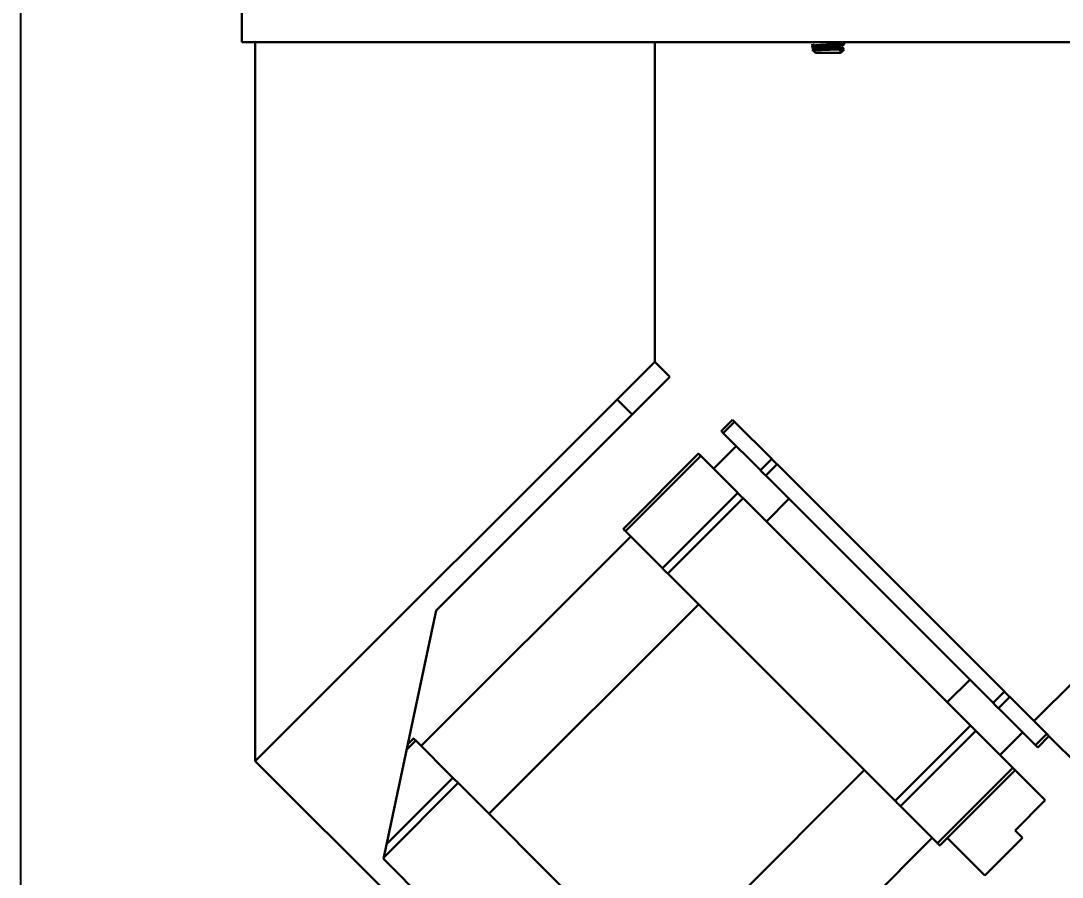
# Model space of a CAD drawing. Header units: millimetres. Extents: x 786 to 1380, y -734 to -314.
# Drawn here: x 1145.92 to 1194.76, y -450.9 to -410.72 of the extents above; entities that cross this region are included whole.
import ezdxf

# ---------------------------------------------------------------- set-up
doc = ezdxf.new("R2010")
doc.units = ezdxf.units.MM
doc.header["$PDSIZE"] = -1
doc.layers.add('粗实线层', color=7, linetype='Continuous', lineweight=15)
doc.dimstyles.new('ISO-25', dxfattribs={"dimtxt": 2.5, "dimasz": 2.5, "dimexe": 1.25, "dimexo": 0.625, "dimtad": 1, "dimtxsty": 'Standard', "dimcen": 2.5, "dimadec": 0, "dimazin": 0, "dimtfac": 1, "dimtmove": 0, "dimatfit": 3, "dimfxl": 1, "dimarcsym": 0})

# ---------------------------------------------------------------- blocks, each defined once
blk = doc.blocks.new('*D130')
at = {"color": 0, "lineweight": -2, "transparency": 16777216}
for p, q in [((1145.915, -458.612), (1145.915, -342.532)), ((1246.277, -506.307), (1246.277, -342.532)), ((1149.995, -344.532), (1242.197, -344.532))]:
    blk.add_line(p, q, dxfattribs=at)
at = {"color": 0, "transparency": 16777216}
for points in [[(1149.995, -343.852), (1149.995, -345.212), (1145.915, -344.532)], [(1242.197, -343.852), (1242.197, -345.212), (1246.277, -344.532)]]:
    blk.add_solid(points, dxfattribs=at)
at = {"layer": 'Defpoints', "color": 0, "transparency": 16777216}
for p in [(1246.277, -344.532), (1145.915, -458.612), (1246.277, -506.307)]:
    blk.add_point(p, dxfattribs=at)
at = {"color": 0, "transparency": 16777216, "insert": (1196.096, -340.966), "char_height": 3.5, "attachment_point": 5}
blk.add_mtext('200,72', dxfattribs=at)

msp = doc.modelspace()

# ---------------------------------------------------------------- linework, layer by layer
at = {"layer": '粗实线层', "color": 7, "linetype": 'Continuous', "lineweight": 30}
for p, q in [((1156.2843, -409.7159), (1156.2843, -411.7159)), ((1156.2843, -411.7159), (1156.9151, -411.7159)), ((1156.9151, -445.4542), (1156.9151, -411.7159)), ((1156.9151, -411.7159), (1158.8579, -411.7159)), ((1158.8579, -411.7159), (1209.5071, -411.7159)), ((1175.6535, -411.7159), (1175.6535, -426.7159)), ((1184.5343, -411.7393), (1184.5343, -411.7159)), ((1184.5343, -411.8227), (1184.5343, -411.7676)), ((1183.0343, -411.8091), (1183.0343, -411.8643)), ((1183.0343, -411.8926), (1183.0343, -411.9478)), ((1183.0343, -412.0659), (1183.0823, -412.1139)), ((1183.1228, -412.0659), (1183.0343, -412.0659)), ((1183.0622, -412.049), (1183.0507, -412.056)), ((1183.084, -412.1156), (1183.1843, -412.2159)), ((1184.0265, -412.2159), (1183.1843, -412.2159)), ((1184.3843, -412.2159), (1184.0265, -412.2159)), ((1184.0372, -412.0659), (1184.5343, -412.0659)), ((1184.3843, -412.2159), (1184.4263, -412.1739)), ((1184.4263, -412.1739), (1184.4607, -412.1395)), ((1184.5106, -412.0897), (1184.5343, -412.0659)), ((1175.6535, -426.7159), (1156.9151, -445.4542)), ((1175.6535, -426.7159), (1176.3606, -427.423)), ((1176.3606, -427.423), (1174.5928, -429.1908)), ((1174.5928, -429.1908), (1173.8857, -428.4837)), ((1174.5928, -429.1908), (1165.4004, -438.3832)), ((1179.2951, -429.4383), (1178.7647, -429.9686)), ((1179.3986, -429.5418), (1178.8683, -430.0722)), ((1179.3986, -429.5418), (1181.1361, -431.2793)), ((1178.8683, -430.0722), (1180.6057, -431.8096)), ((1179.4719, -430.6757), (1178.4112, -431.7364)), ((1174.1686, -434.5648), (1177.7041, -431.0293)), ((1177.8076, -431.1328), (1174.2721, -434.6684)), ((1179.5451, -432.8703), (1177.8076, -431.1328)), ((1181.1361, -431.2793), (1180.6057, -431.8096)), ((1181.3861, -431.5293), (1180.8557, -432.0596)), ((1181.3861, -431.5293), (1192.0533, -442.1965)), ((1180.8557, -432.0596), (1191.523, -442.7269)), ((1176.0095, -436.4058), (1179.5451, -432.8703)), ((1179.7951, -433.1203), (1176.2595, -436.6558)), ((1190.4623, -443.7875), (1179.7951, -433.1203)), ((1180.8861, -434.2112), (1181.9467, -433.1506)), ((1176.0095, -436.4058), (1174.2721, -434.6684)), ((1164.6933, -444.7471), (1174.5221, -434.9183)), ((1186.9268, -447.323), (1176.2595, -436.6558)), ((1167.8753, -447.9291), (1177.7041, -438.1003)), ((1165.4004, -438.3832), (1162.9255, -450.0504)), ((1190.432, -441.6359), (1189.3713, -442.6965)), ((1195.3818, -441.6359), (1193.4372, -443.5804)), ((1192.0533, -442.1965), (1191.523, -442.7269)), ((1192.3033, -442.4465), (1191.773, -442.9769)), ((1192.3033, -442.4465), (1194.0408, -444.184)), ((1191.773, -442.9769), (1193.5104, -444.7143)), ((1186.9268, -447.323), (1190.4623, -443.7875)), ((1164.0678, -444.6655), (1164.3398, -444.3936)), ((1166.1808, -446.2346), (1164.4433, -444.4971)), ((1190.7123, -444.0375), (1187.1768, -447.573)), ((1192.4498, -445.775), (1190.7123, -444.0375)), ((1191.8462, -445.1714), (1192.9069, -444.1107)), ((1194.0408, -444.184), (1193.5104, -444.7143)), ((1194.1443, -444.2875), (1193.614, -444.8178)), ((1195.5585, -445.7017), (1194.1443, -444.2875)), ((1193.5104, -444.7143), (1193.614, -444.8178)), ((1156.9151, -445.4542), (1173.1786, -461.7177)), ((1175.6535, -455.7073), (1185.4823, -445.8785)), ((1188.9142, -449.3105), (1192.4498, -445.775)), ((1192.5533, -445.8785), (1189.0178, -449.414)), ((1193.9675, -447.2927), (1192.5533, -445.8785)), ((1177.098, -457.1518), (1166.4308, -446.4846)), ((1192.5533, -448.7069), (1193.9675, -447.2927)), ((1188.9142, -449.3105), (1187.1768, -447.573)), ((1192.9069, -449.0605), (1192.5533, -448.7069)), ((1178.8355, -458.8893), (1188.6642, -449.0605)), ((1191.1391, -450.8283), (1189.3713, -449.0605)), ((1191.1391, -450.8283), (1192.9069, -449.0605)), ((1162.9255, -450.0504), (1173.8857, -461.0106))]:
    msp.add_line(p, q, dxfattribs=at)
at = {"layer": '粗实线层', "color": 8, "linetype": 'Continuous', "lineweight": 30}
for p, q in [((1164.4433, -444.4971), (1164.012, -444.9284)), ((1163.0765, -449.3388), (1166.1808, -446.2346)), ((1166.4308, -446.4846), (1162.9419, -449.9734))]:
    msp.add_line(p, q, dxfattribs=at)
at = {"layer": '粗实线层', "color": 7, "linetype": 'Continuous', "lineweight": 30, "flags": 128}
for points in [[(1179.2951, -429.4383), (1179.2968, -429.44), (1179.3019, -429.4451), (1179.3103, -429.4535), (1179.322, -429.4652), (1179.3368, -429.48), (1179.3547, -429.4979), (1179.3753, -429.5185), (1179.3986, -429.5418)], [(1178.7647, -429.9686), (1178.7664, -429.9703), (1178.7715, -429.9754), (1178.78, -429.9838), (1178.7917, -429.9955), (1178.8065, -430.0104), (1178.8243, -430.0282), (1178.845, -430.0489), (1178.8683, -430.0722)], [(1177.7041, -431.0293), (1177.7058, -431.031), (1177.7109, -431.0361), (1177.7193, -431.0445), (1177.731, -431.0562), (1177.7458, -431.071), (1177.7637, -431.0888), (1177.7843, -431.1095), (1177.8076, -431.1328)], [(1181.1361, -431.2793), (1181.1618, -431.305), (1181.1896, -431.3328), (1181.2194, -431.3626), (1181.2508, -431.394), (1181.2834, -431.4266), (1181.3171, -431.4603), (1181.3514, -431.4946), (1181.3861, -431.5293)], [(1180.6057, -431.8096), (1180.6314, -431.8353), (1180.6593, -431.8632), (1180.6891, -431.8929), (1180.7204, -431.9243), (1180.7531, -431.957), (1180.7868, -431.9906), (1180.8211, -432.0249), (1180.8557, -432.0596)], [(1179.5451, -432.8703), (1179.5708, -432.896), (1179.5987, -432.9238), (1179.6284, -432.9536), (1179.6598, -432.985), (1179.6924, -433.0176), (1179.7261, -433.0513), (1179.7604, -433.0856), (1179.7951, -433.1203)], [(1174.2721, -434.6684), (1174.2488, -434.645), (1174.2281, -434.6244), (1174.2103, -434.6065), (1174.1955, -434.5917), (1174.1838, -434.58), (1174.1753, -434.5716), (1174.1703, -434.5665), (1174.1686, -434.5648)], [(1176.2595, -436.6558), (1176.2249, -436.6211), (1176.1906, -436.5868), (1176.1569, -436.5532), (1176.1242, -436.5205), (1176.0929, -436.4891), (1176.0631, -436.4594), (1176.0352, -436.4315), (1176.0095, -436.4058)], [(1192.0533, -442.1965), (1192.088, -442.2312), (1192.1223, -442.2655), (1192.156, -442.2992), (1192.1886, -442.3318), (1192.22, -442.3632), (1192.2497, -442.3929), (1192.2776, -442.4208), (1192.3033, -442.4465)], [(1191.523, -442.7269), (1191.5577, -442.7615), (1191.592, -442.7958), (1191.6256, -442.8295), (1191.6583, -442.8622), (1191.6897, -442.8935), (1191.7194, -442.9233), (1191.7473, -442.9511), (1191.773, -442.9769)], [(1190.4623, -443.7875), (1190.497, -443.8222), (1190.5313, -443.8565), (1190.565, -443.8901), (1190.5976, -443.9228), (1190.629, -443.9542), (1190.6588, -443.9839), (1190.6866, -444.0118), (1190.7123, -444.0375)], [(1164.3398, -444.3936), (1164.3415, -444.3953), (1164.3466, -444.4004), (1164.355, -444.4088), (1164.3667, -444.4205), (1164.3815, -444.4353), (1164.3993, -444.4532), (1164.42, -444.4738), (1164.4433, -444.4971)], [(1194.0408, -444.184), (1194.0641, -444.2073), (1194.0847, -444.2279), (1194.1026, -444.2458), (1194.1174, -444.2606), (1194.1291, -444.2723), (1194.1375, -444.2807), (1194.1426, -444.2858), (1194.1443, -444.2875)], [(1192.4498, -445.775), (1192.4731, -445.7983), (1192.4937, -445.8189), (1192.5116, -445.8368), (1192.5264, -445.8516), (1192.5381, -445.8633), (1192.5465, -445.8717), (1192.5516, -445.8768), (1192.5533, -445.8785)], [(1166.1808, -446.2346), (1166.2065, -446.2603), (1166.2343, -446.2881), (1166.2641, -446.3179), (1166.2955, -446.3493), (1166.3281, -446.3819), (1166.3618, -446.4156), (1166.3961, -446.4499), (1166.4308, -446.4846)], [(1187.1768, -447.573), (1187.1511, -447.5473), (1187.1232, -447.5195), (1187.0935, -447.4897), (1187.0621, -447.4583), (1187.0294, -447.4257), (1186.9958, -447.392), (1186.9615, -447.3577), (1186.9268, -447.323)], [(1189.0178, -449.414), (1189.0161, -449.4123), (1189.011, -449.4072), (1189.0026, -449.3988), (1188.9909, -449.3871), (1188.976, -449.3723), (1188.9582, -449.3545), (1188.9375, -449.3338), (1188.9142, -449.3105)]]:
    msp.add_lwpolyline(points, dxfattribs=at)
at = {"layer": '粗实线层', "color": 7, "linetype": 'Continuous', "lineweight": 30}
for points, knots in [([(1184.5318, -411.7676), (1184.5231, -411.7721), (1184.5048, -411.7815), (1184.3396, -411.7982), (1184.0952, -411.8133), (1183.8015, -411.8284), (1183.506, -411.8454), (1183.2546, -411.8594), (1183.08, -411.8753), (1183.054, -411.8853), (1183.0418, -411.89)], [0, 0, 0, 0, 0.1188065, 0.2488155, 0.3754986, 0.5021799, 0.6321894, 0.7570549, 0.8859359, 1, 1, 1, 1]), ([(1183.0368, -411.9478), (1183.036, -411.9476), (1183.0174, -411.9424), (1183.0879, -411.931), (1183.2508, -411.9147), (1183.5071, -411.9006), (1183.8014, -411.8836), (1184.0946, -411.8685), (1184.3421, -411.8535), (1184.4826, -411.8381), (1184.5362, -411.8287), (1184.5297, -411.824), (1184.528, -411.8227)], [0, 0, 0, 0, 0.0059337, 0.1321463, 0.2583585, 0.3806382, 0.5079556, 0.6320135, 0.7560734, 0.8833901, 0.969656, 1, 1, 1, 1]), ([(1183.1395, -411.8173), (1183.1223, -411.8294), (1183.0877, -411.8537), (1183.0531, -411.878), (1183.0358, -411.8901)], [0, 0, 0, 0, 0.4999277, 1, 1, 1, 1]), ([(1183.036, -411.9504), (1183.0533, -411.9625), (1183.0879, -411.9868), (1183.1224, -412.0111), (1183.1397, -412.0232)], [0, 0, 0, 0, 0.500069, 1, 1, 1, 1]), ([(1183.1117, -412.0035), (1183.1039, -412.009), (1183.0788, -412.0266), (1183.0538, -412.0442), (1183.0365, -412.0563)], [0, 0, 0, 0, 0.3104418, 1, 1, 1, 1]), ([(1184.0372, -412.0659), (1183.9556, -412.0685), (1183.7924, -412.0736), (1183.5428, -412.0821), (1183.324, -412.0896), (1183.1657, -412.0974), (1183.0814, -412.1051), (1183.0867, -412.1093), (1183.0887, -412.1109)], [0, 0, 0, 0, 0.1789549, 0.3579071, 0.5368634, 0.715341, 0.8883672, 1, 1, 1, 1]), ([(1183.1395, -412.0673), (1183.1223, -412.0794), (1183.1045, -412.0919), (1183.0868, -412.1044), (1183.0863, -412.1047)], [0, 0, 0, 0, 0.9738396, 1, 1, 1, 1]), ([(1183.1477, -412.0229), (1183.1438, -412.0218), (1183.1225, -412.0157), (1183.182, -412.0034), (1183.3248, -411.9871), (1183.5452, -411.973), (1183.799, -411.956), (1184.0258, -411.9424), (1184.1988, -411.9308), (1184.3146, -411.9197), (1184.4018, -411.9085), (1184.4132, -411.9019), (1184.4193, -411.8985)], [0, 0, 0, 0, 0.0284086, 0.1551534, 0.2818987, 0.4046861, 0.532543, 0.6571202, 0.7425701, 0.8310533, 0.9104641, 1, 1, 1, 1]), ([(1183.1441, -412.0677), (1183.1547, -412.0629), (1183.1771, -412.0529), (1183.3276, -412.0371), (1183.5444, -412.023), (1183.799, -412.006), (1184.0527, -411.9909), (1184.2615, -411.9758), (1184.3911, -411.9613), (1184.4063, -411.9537), (1184.4116, -411.9511)], [0, 0, 0, 0, 0.1201183, 0.2558337, 0.387311, 0.5242166, 0.6576104, 0.7910056, 0.9279113, 1, 1, 1, 1]), ([(1184.5116, -412.0236), (1184.5055, -412.0262), (1184.4879, -412.0337), (1184.3376, -412.0481), (1184.1611, -412.0594), (1184.0539, -412.065), (1184.0372, -412.0659)], [0, 0, 0, 0, 0.194666, 0.5684842, 0.9327396, 1, 1, 1, 1]), ([(1184.3132, -412.1693), (1184.3626, -412.1543), (1184.4594, -412.125), (1184.4934, -412.1009), (1184.51, -412.0891)], [0, 0, 0, 0, 0.508974, 1, 1, 1, 1]), ([(1184.3132, -412.1693), (1184.342, -412.1658), (1184.4031, -412.1585), (1184.4137, -412.1519), (1184.4193, -412.1485)], [0, 0, 0, 0, 0.4700348, 1, 1, 1, 1]), ([(1184.4218, -412.1693), (1184.4235, -412.1693), (1184.4286, -412.1693), (1184.3771, -412.1693), (1184.3255, -412.1693), (1184.3132, -412.1693)], [0, 0, 0, 0, 0.27877343, 0.82885847, 1, 1, 1, 1]), ([(1184.525, -412.0234), (1184.5081, -412.0113), (1184.4742, -411.9872), (1184.4404, -411.963), (1184.4234, -411.9509)], [0, 0, 0, 0, 0.500011, 1, 1, 1, 1]), ([(1184.4567, -412.1354), (1184.4589, -412.1362), (1184.465, -412.1382), (1184.4402, -412.1403), (1184.4243, -412.1416)], [0, 0, 0, 0, 0.3628264, 1, 1, 1, 1]), ([(1184.4281, -411.8987), (1184.4454, -411.8866), (1184.4799, -411.8623), (1184.5144, -411.8381), (1184.5316, -411.826)], [0, 0, 0, 0, 0.4999598, 1, 1, 1, 1]), ([(1184.4281, -412.1487), (1184.4454, -412.1366), (1184.4667, -412.1216), (1184.488, -412.1066), (1184.4921, -412.1038)], [0, 0, 0, 0, 0.80927365, 1, 1, 1, 1])]:
    msp.add_open_spline(points, degree=3, knots=knots, dxfattribs=at)

# ---------------------------------------------------------------- dimensions: what is measured, and where the dimension line sits
dim = msp.add_linear_dim(base=(1246.2771, -344.5321), p1=(1145.9154, -458.6119), p2=(1246.2771, -506.3068), dimstyle='ISO-25', override={"dimtxt": 3.5, "dimasz": 4.08, "dimexe": 2, "dimexo": 0, "dimgap": 1.524, "dimtih": 1, "dimtoh": 1, "dimlfac": 2, "dimzin": 0, "dimadec": 2, "dimtzin": 0})
dim.commit()
dim.dimension.update_dxf_attribs({"geometry": '*D130', "text_midpoint": (1196.0962, -340.9664)})

doc.saveas('drawing.dxf')
